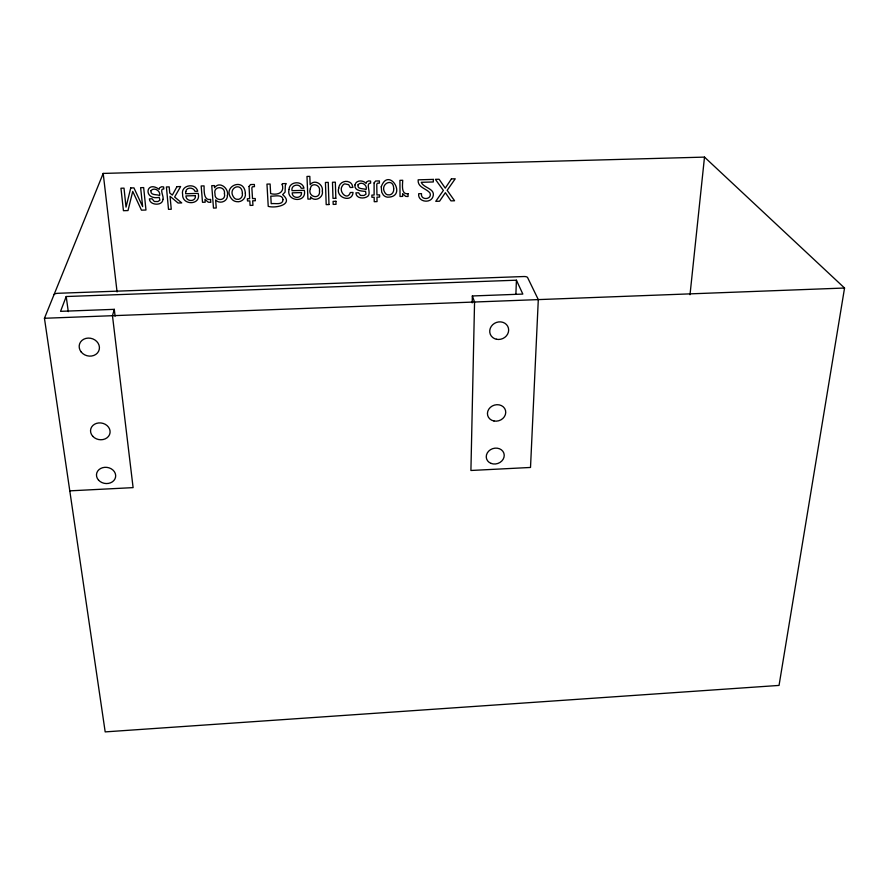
<?xml version="1.0" encoding="UTF-8"?>
<svg xmlns="http://www.w3.org/2000/svg" width="889" height="889" viewBox="0 0 889 889"><rect width="100%" height="100%" fill="white"/><g stroke="black" fill="none" stroke-linecap="round" stroke-linejoin="round"><path stroke-width="1.33" d="M472.203 302.882L472.348 295.97L522.832 294.081L516.42 280.202L66.208 296.526L60.552 311.339L114.292 309.339L115.103 316.184M515.898 294.015L516.42 280.202M690.008 294.737L704.499 157.109L103.191 173.422L44.45 318.273L105.18 731.891L779.042 685.419L844.55 288.025L704.499 157.109M114.292 309.339L112.47 315.706L133.106 487.628L69.787 490.85M44.45 318.273L844.55 288.025M472.348 295.97L474.559 302.016L470.914 470.481L530.511 467.458L538.301 299.604L527.577 277.524A3.089 1.122 1.8 0 0 523.988 276.523L57.796 293.292A3.323 1.156 -5.7 0 0 54.051 294.603M66.208 296.526L68.286 311.639M103.191 173.422L117.07 291.936M433.321 179.4L433.31 181.967L421.253 182.312C423.62 188.246 435.954 188.468 432.899 196.88C430.309 203.903 417.519 201.903 418.697 193.713L421.508 193.635C420.275 200.714 432.543 199.769 429.987 193.013C426.309 188.324 417.441 187.612 418.152 179.834L433.321 179.4M245.353 193.246C246.264 198.336 241.308 202.714 236.363 201.614A7.045 6.668 19.7 0 1 232.129 199.469C220.739 186.968 244.264 176.289 245.353 193.246M162.898 199.347C162.843 206.126 149.608 205.592 149.385 198.869L152.075 198.792L154.319 201.503L157.975 201.525L159.909 200.169L159.209 197.391C142.962 200.47 145.729 179.611 159.187 189.346L159.542 187.812L161.609 186.734L163.632 186.957L163.82 189.001C158.809 188.29 164.409 197.28 162.898 199.347M289.036 189.446C285.902 201.77 307.194 203.414 304.316 190.324L291.992 190.679C290.703 184.812 299.615 182.934 301.204 188.257L303.982 188.179C302.349 180.334 289.225 181.278 289.036 189.446M242.375 193.257C243.097 196.702 240.252 200.192 236.652 199.258A3.9 3.689 19.6 0 1 233.94 197.547C226.762 188.357 241.919 181.012 242.375 193.257M322.363 191.035C323.752 197.58 314.773 202.481 310.572 196.891L310.661 199.025L307.927 199.114L306.983 176.444L309.817 176.366L310.161 184.712C314.562 178.722 323.507 184.423 322.363 191.035M282.169 184.423C284.88 192.613 277.668 195.513 270.645 193.602L270.112 184.023L266.967 184.112L268.234 206.359C275.657 208.571 294.459 204.492 282.646 194.658L285.08 192.057L285.313 185.468L286.225 183.567L282.38 183.667L282.169 184.423M310.361 188.712C307.116 197.058 320.662 200.336 319.473 190.857C320.851 184.723 310.994 181.878 310.361 188.712M338.753 188.09C335.386 197.803 352.266 203.214 353.044 192.435L350.322 192.513C347.499 201.436 337.642 191.268 342.621 185.512A3.445 3.345 -2.9 0 1 344.854 183.879L348.71 184.701L350.199 187.501L352.922 187.423L352.033 184.656A5.734 5.567 -3.3 0 0 349.444 182.145C344.954 179.822 338.998 182.912 338.753 188.09M224.45 193.68C226.306 201.659 214.216 201.181 215.016 193.958C212.782 185.679 225.65 185.568 224.45 193.68M282.98 199.669C283.002 205.526 274.545 202.97 271.201 203.692L270.789 196.125C274.268 196.513 282.646 193.802 282.98 199.669M381.248 186.812L381.737 192.257L383.359 195.024A6.856 6.634 -17.2 0 0 387.382 197.158C408.262 197.536 388.737 165.798 381.248 186.812M249.053 186.479L249.653 198.68L247.364 198.747L247.509 200.97L249.798 200.903L250.076 205.415L252.943 205.326L252.665 200.814L255.354 200.736L255.221 198.514L252.52 198.591L251.865 187.979L252.387 186.812L254.487 186.634L254.354 184.468L250.509 184.556L249.053 186.479M185.801 191.491L185.645 193.746L198.169 193.38C201.536 205.326 182.012 205.792 182.612 194.402C180.545 185.012 195.569 182.389 197.747 191.224L194.924 191.302C193.691 187.19 186.501 186.834 185.801 191.491M354.978 184.901C353.955 190.791 361.579 191.102 365.546 191.391L366.012 194.146L364.046 195.48L360.501 195.458L358.545 192.769L355.933 192.846C355.956 198.769 364.479 199.169 368.002 196.102C371.513 192.891 365.079 183.134 370.624 183.123L370.591 181.1L368.657 180.889L366.568 181.945L366.124 183.456C363.323 179.967 356.033 179.811 354.978 184.901M393.694 188.879C394.171 192.291 391.349 195.713 387.782 194.824A3.8 3.667 -17.1 0 1 385.237 193.124C378.736 184.19 393.783 176.644 393.694 188.879M195.402 195.647C196.269 202.07 185.99 202.059 185.912 195.924L195.402 195.647M374.091 182.923L374.125 195.024L371.88 195.091L371.913 197.291L374.158 197.225L374.236 201.703L377.047 201.614L376.969 197.147L379.614 197.069L379.581 194.869L376.936 194.947L376.769 184.412L377.347 183.256L379.414 183.078L379.381 180.934L375.603 181.023L374.091 182.923M150.93 190.713C150.208 195.769 156.786 194.069 159.642 195.524C160.865 190.768 153.897 186.746 150.93 190.713M301.504 192.569C302.204 198.836 292.092 199.047 292.181 192.846L301.504 192.569M227.395 195.647C227.673 201.681 219.316 204.426 215.638 199.936L216.249 207.993L213.482 208.07L211.749 185.668L214.393 185.59L214.56 187.69C219.539 180.611 229.24 188.546 227.395 195.647M358.034 184.801C356.922 189.713 363.412 188.168 366.101 189.557C367.757 184.89 360.956 180.878 358.034 184.801M130.75 187.957L126.016 207.115L124.016 188.146L120.948 188.235L123.438 210.693L128.005 210.56L132.739 191.413L141.462 210.16L145.963 210.026L143.662 187.59L140.618 187.679L142.651 206.626L133.928 187.868L130.75 187.957M176.955 186.657L172.355 195.08L169.755 193.035L169.177 186.879L166.399 186.957L168.51 209.348L171.255 209.259L170.055 196.313L178.067 203.014L181.723 202.914L174.633 197.002L180.634 186.546L176.955 186.657M451.434 178.889L445.256 188.146L439.077 179.245L435.388 179.345L443.378 190.435L435.754 201.336L439.555 201.225L445.367 192.68L450.956 200.881L454.568 200.77L447.167 190.324L455.235 178.789L451.434 178.889M408.051 193.669C400.861 194.88 402.617 184.312 402.717 180.267L399.928 180.345L400.039 196.469L402.673 196.391L402.65 193.624L405.617 196.369L408.062 196.513L408.051 193.669M210.56 199.458C203.303 200.714 204.248 190.213 204.048 185.89L201.17 185.968L202.503 202.292L205.215 202.214L204.981 199.414L208.248 202.192L210.782 202.336L210.56 199.458M335.842 198.28L332.997 198.369L332.475 182.256L335.342 182.178L335.842 198.28M335.931 201.27L333.086 201.358L333.186 204.414L336.031 204.326L335.931 201.27M328.997 204.537L326.196 204.626L325.43 182.456L328.252 182.378L328.997 204.537M81.155 351.944A10.223 8.923 15.8 0 0 98.601 351.277A10.223 8.923 15.8 0 0 88.155 338.087A10.223 8.923 15.8 0 0 81.155 351.944M496.44 339.254A9.59 8.657 -22.5 0 0 508.408 328.052A9.59 8.657 -22.5 0 0 492.717 324.696A9.59 8.657 -22.5 0 0 496.44 339.254M92.778 436.31A9.835 8.379 10.8 0 0 109.491 434.732A9.835 8.379 10.8 0 0 98.69 422.942A9.835 8.379 10.8 0 0 92.778 436.31M491.006 463.38A9.101 7.845 -17.2 0 0 504.23 455.124A9.101 7.845 -17.2 0 0 490.461 449.701A9.101 7.845 -17.2 0 0 491.006 463.38M98.512 480.093A9.635 8.09 8.7 0 0 114.981 478.871A9.635 8.09 8.7 0 0 104.758 467.325A9.635 8.09 8.7 0 0 98.512 480.093M493.94 420.986A9.268 8.123 -18.6 0 0 505.508 410.418A9.268 8.123 -18.6 0 0 490.328 407.384A9.268 8.123 -18.6 0 0 493.94 420.986"/></g></svg>
